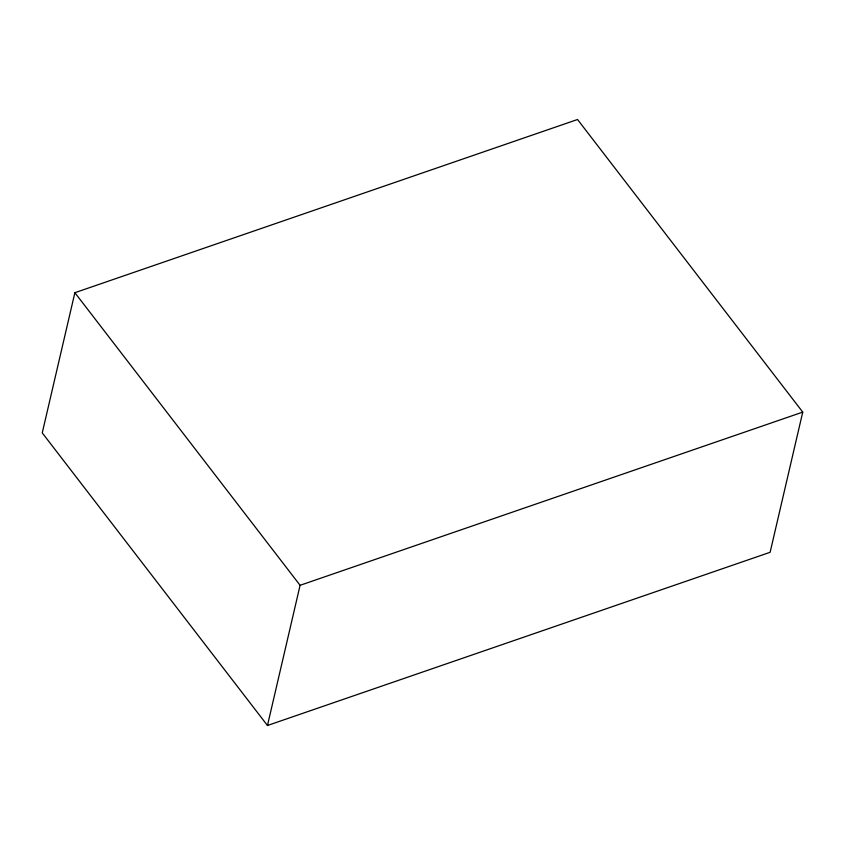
<?xml version="1.0" encoding="UTF-8"?>
<svg xmlns="http://www.w3.org/2000/svg" width="845" height="845" viewBox="0 0 845 845"><rect width="100%" height="100%" fill="white"/><g stroke="black" fill="none" stroke-linecap="round" stroke-linejoin="round"><path stroke-width="1.27" d="M74.878 292.708L42.25 432.893L267.464 725.496L770.122 552.292L802.75 412.106L577.536 119.504L74.878 292.708L300.091 585.31L267.464 725.496M300.091 585.31L802.75 412.106"/></g></svg>
